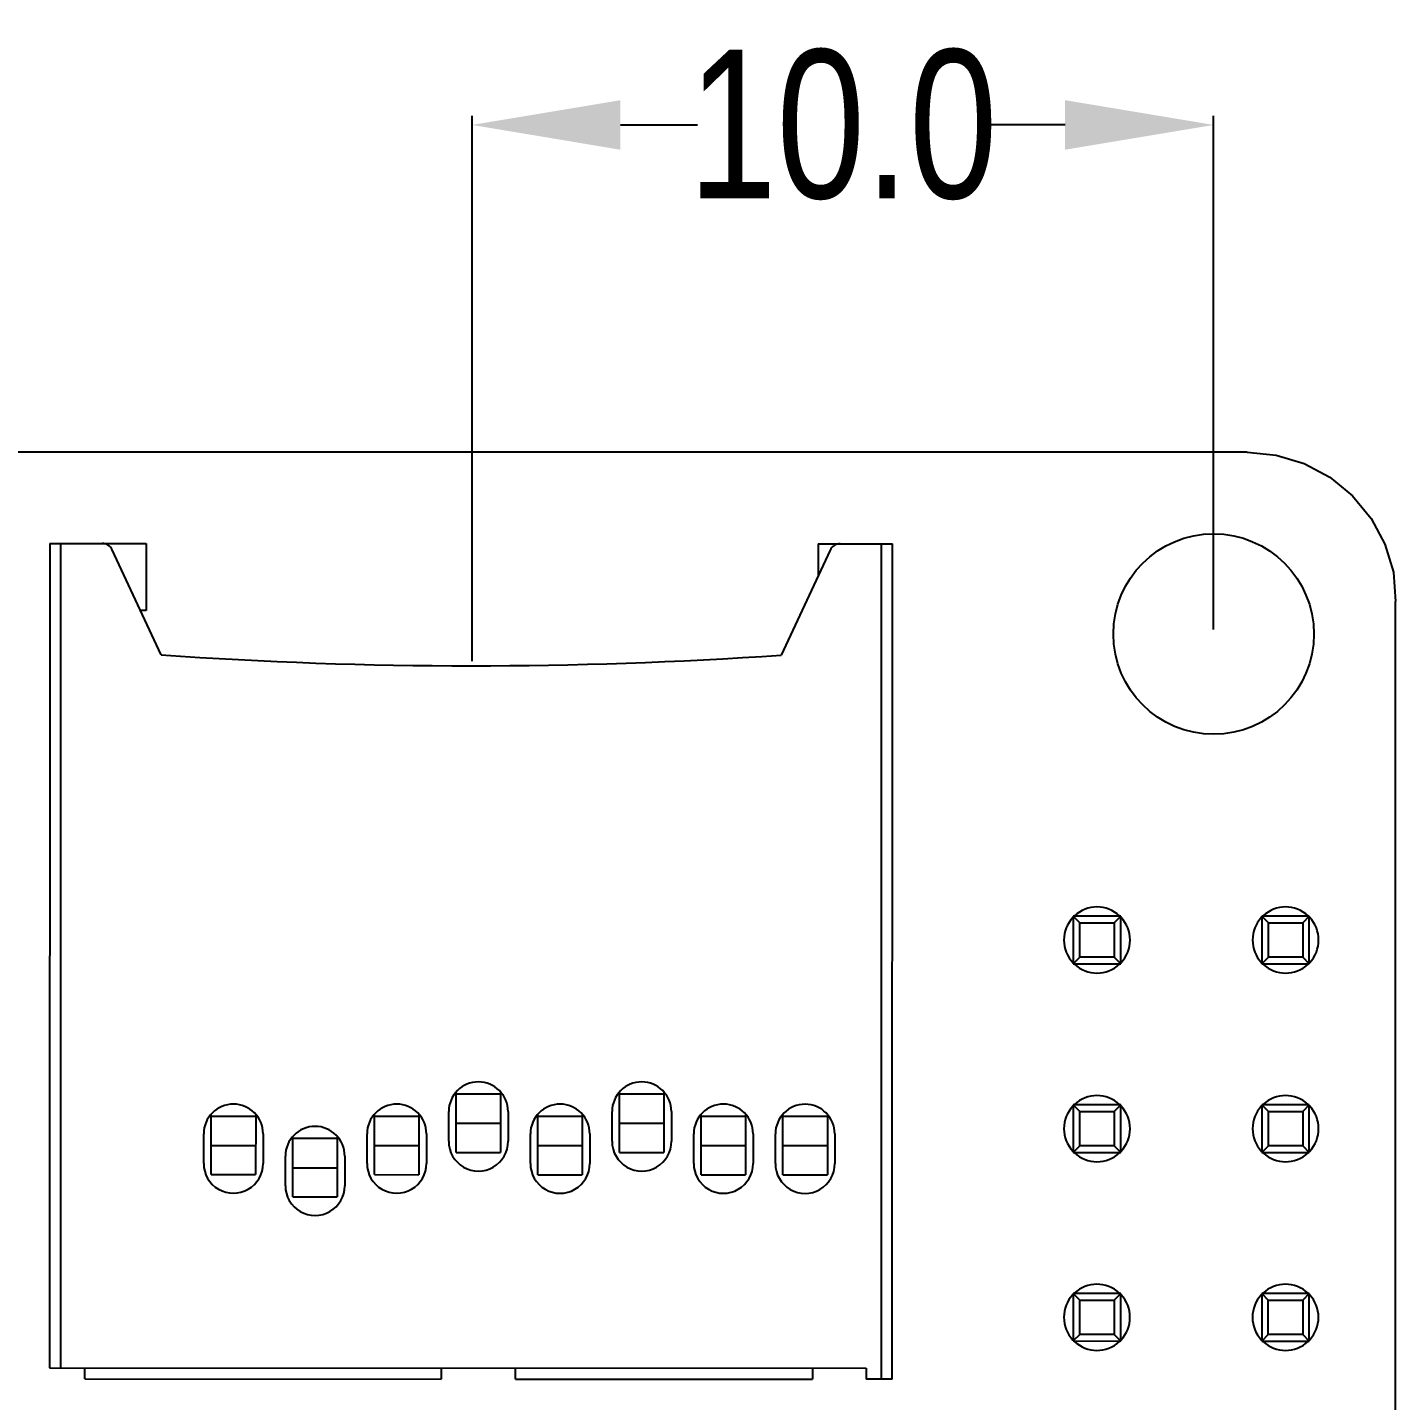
# Model space of a CAD drawing. Header units: inches. Extents: x -29 to 164, y -51 to 83.
# Drawn here: x 145.09 to 163.51, y 29.51 to 48 of the extents above; entities that cross this region are included whole.
import ezdxf

# ---------------------------------------------------------------- set-up
doc = ezdxf.new("R2010")
doc.units = ezdxf.units.IN
doc.header["$LTSCALE"] = 1.21
doc.header["$MEASUREMENT"] = 0
doc.header["$PDMODE"] = 3
doc.header["$PDSIZE"] = 0.3125
doc.layers.get('0').update_dxf_attribs({"linetype": 'CONTINUOUS'})
doc.layers.get('Defpoints').update_dxf_attribs({"linetype": 'CONTINUOUS'})
doc.layers.add('DIM', color=3, linetype='CONTINUOUS')
doc.styles.get("Standard").update_dxf_attribs({"font": 'txt', "width": 0.8})
doc.dimstyles.get("Standard").update_dxf_attribs({"dimtxt": 0.15625, "dimasz": 0.1875, "dimexe": 0.125, "dimexo": 0.0625, "dimgap": 0.09, "dimtad": 0, "dimtih": 1, "dimtoh": 1, "dimzin": 4, "dimdsep": 46, "dimtxsty": 'STANDARD', "dimblk": '_FILLED', "dimblk1": '_FILLED', "dimblk2": '_FILLED', "dimcen": 0.09, "dimazin": 1, "dimtp": 0.01, "dimtm": 0.01, "dimtfac": 1, "dimtofl": 0, "dimtmove": 0, "dimatfit": 3, "dimldrblk": '_FILLED', "dimfxl": 1, "dimtolj": 1, "dimtzin": 4, "dimarcsym": 0})

# ---------------------------------------------------------------- blocks, each defined once
blk = doc.blocks.new('_FILLED')
at = {"color": 0, "linetype": 'ByBlock'}
blk.add_solid([(0, 0), (-1, 0.1667), (-1, -0.1667)], dxfattribs=at)
blk = doc.blocks.new('*D20')
at = {"layer": 'Defpoints', "color": 0}
for p in [(151.075, 46.688), (161.064, 39.833), (151.075, 39.406)]:
    blk.add_point(p, dxfattribs=at)
at = {"layer": 'DIM', "color": 0, "lineweight": -2}
for p, q in [((151.075, 39.468), (151.075, 46.813)), ((161.064, 39.895), (161.064, 46.813)), ((153.075, 46.688), (154.113, 46.688)), ((159.064, 46.688), (158.026, 46.688))]:
    blk.add_line(p, q, dxfattribs=at)
at = {"layer": 'DIM', "color": 0, "lineweight": -2, "xscale": 2, "yscale": 2, "zscale": 2, "rotation": 180}
blk.add_blockref('_FILLED', (151.075, 46.688), dxfattribs=at)
at = {"layer": 'DIM', "color": 0, "lineweight": -2, "xscale": 2, "yscale": 2, "zscale": 2}
blk.add_blockref('_FILLED', (161.064, 46.688), dxfattribs=at)
at = {"layer": 'DIM', "color": 0, "insert": (156.07, 46.688), "char_height": 2, "attachment_point": 5}
blk.add_mtext('\\A1;10.0', dxfattribs=at)

msp = doc.modelspace()

# ---------------------------------------------------------------- linework, layer by layer
at = {"color": 7, "linetype": 'Continuous'}
for p, q in [((161.515, 42.283), (115.515, 42.283)), ((161.515, 42.283), (161.907, 42.244)), ((161.907, 42.244), (162.284, 42.13)), ((162.284, 42.13), (162.631, 41.944)), ((162.631, 41.944), (162.936, 41.694)), ((162.936, 41.694), (163.186, 41.389)), ((163.186, 41.389), (163.371, 41.042)), ((145.388, 41.052), (145.386, 29.953)), ((145.388, 41.052), (146.688, 41.052)), ((145.536, 29.953), (145.538, 41.052)), ((146.688, 41.052), (146.688, 40.152)), ((155.738, 41.05), (155.738, 40.621)), ((155.738, 41.05), (156.738, 41.05)), ((156.588, 41.05), (156.586, 29.8)), ((156.736, 29.8), (156.738, 41.05)), ((146.887, 39.552), (146.229, 40.966)), ((155.898, 40.964), (155.238, 39.55)), ((163.371, 41.042), (163.485, 40.665)), ((163.485, 40.665), (163.514, 40.273)), ((146.688, 40.152), (146.608, 40.152)), ((163.514, -5.727), (163.514, 40.273)), ((159.813, 36.033), (159.173, 36.034)), ((159.173, 36.034), (159.173, 35.394)), ((159.173, 36.034), (159.262, 35.945)), ((159.261, 35.482), (159.262, 35.945)), ((159.262, 35.945), (159.725, 35.945)), ((159.813, 36.033), (159.725, 35.945)), ((159.725, 35.945), (159.725, 35.482)), ((159.813, 35.393), (159.813, 36.033)), ((162.353, 36.033), (161.713, 36.033)), ((161.713, 36.033), (161.713, 35.393)), ((161.713, 36.033), (161.802, 35.945)), ((161.801, 35.481), (161.802, 35.945)), ((161.802, 35.945), (162.265, 35.945)), ((162.353, 36.033), (162.265, 35.945)), ((162.265, 35.945), (162.265, 35.481)), ((162.353, 35.393), (162.353, 36.033)), ((159.261, 35.482), (159.173, 35.394)), ((159.173, 35.394), (159.813, 35.393)), ((159.725, 35.482), (159.261, 35.482)), ((159.725, 35.482), (159.813, 35.393)), ((161.801, 35.481), (161.713, 35.393)), ((161.713, 35.393), (162.353, 35.393)), ((162.265, 35.481), (161.801, 35.481)), ((162.265, 35.481), (162.353, 35.393)), ((150.861, 32.853), (150.862, 33.664)), ((151.461, 33.663), (151.461, 32.853)), ((153.061, 32.853), (153.061, 33.663)), ((153.661, 33.663), (153.661, 32.853)), ((151.461, 33.638), (150.862, 33.638)), ((153.661, 33.638), (153.061, 33.638)), ((159.813, 33.493), (159.173, 33.494)), ((159.173, 33.494), (159.173, 32.854)), ((159.173, 33.494), (159.261, 33.405)), ((159.813, 33.493), (159.725, 33.405)), ((159.813, 32.853), (159.813, 33.493)), ((162.353, 33.493), (161.713, 33.493)), ((161.713, 33.493), (161.713, 32.853)), ((161.713, 33.493), (161.801, 33.405)), ((162.353, 33.493), (162.265, 33.405)), ((162.353, 32.853), (162.353, 33.493)), ((147.561, 32.554), (147.562, 33.364)), ((148.162, 33.339), (147.562, 33.339)), ((148.162, 33.364), (148.161, 32.554)), ((149.761, 32.554), (149.761, 33.364)), ((150.361, 33.339), (149.761, 33.339)), ((150.361, 33.364), (150.361, 32.553)), ((150.761, 33.003), (150.761, 33.403)), ((151.561, 33.403), (151.561, 33.003)), ((151.961, 32.553), (151.961, 33.364)), ((152.561, 33.338), (151.961, 33.338)), ((152.561, 33.363), (152.561, 32.553)), ((152.961, 33.003), (152.961, 33.403)), ((153.761, 33.403), (153.761, 33.003)), ((154.161, 32.553), (154.161, 33.363)), ((154.761, 33.338), (154.161, 33.338)), ((154.761, 33.363), (154.761, 32.553)), ((155.261, 32.552), (155.261, 33.363)), ((155.861, 33.337), (155.261, 33.338)), ((155.861, 33.362), (155.861, 32.552)), ((159.261, 33.405), (159.725, 33.405)), ((159.261, 32.942), (159.261, 33.405)), ((159.725, 33.405), (159.725, 32.942)), ((161.801, 33.405), (162.265, 33.405)), ((161.801, 32.941), (161.801, 33.405)), ((162.265, 33.405), (162.265, 32.941)), ((147.461, 32.704), (147.461, 33.104)), ((148.261, 33.104), (148.261, 32.704)), ((149.661, 32.704), (149.661, 33.104)), ((150.461, 33.103), (150.461, 32.703)), ((151.861, 32.703), (151.861, 33.103)), ((152.661, 33.103), (152.661, 32.703)), ((154.061, 32.703), (154.061, 33.103)), ((154.861, 33.103), (154.861, 32.703)), ((155.161, 32.702), (155.161, 33.102)), ((155.961, 33.102), (155.961, 32.702)), ((148.661, 32.254), (148.661, 33.064)), ((149.261, 33.039), (148.661, 33.039)), ((149.261, 33.064), (149.261, 32.254)), ((159.261, 32.942), (159.173, 32.854)), ((159.725, 32.942), (159.261, 32.942)), ((159.725, 32.942), (159.813, 32.853)), ((161.801, 32.941), (161.713, 32.853)), ((162.265, 32.941), (161.801, 32.941)), ((162.265, 32.941), (162.353, 32.853)), ((148.561, 32.404), (148.561, 32.804)), ((149.361, 32.804), (149.361, 32.404)), ((150.861, 32.853), (151.461, 32.853)), ((153.061, 32.853), (153.661, 32.853)), ((159.173, 32.854), (159.813, 32.853)), ((161.713, 32.853), (162.353, 32.853)), ((147.561, 32.554), (148.161, 32.554)), ((149.761, 32.554), (150.361, 32.553)), ((151.961, 32.553), (152.561, 32.553)), ((154.161, 32.553), (154.761, 32.553)), ((155.261, 32.552), (155.861, 32.552)), ((148.661, 32.254), (149.261, 32.254)), ((159.812, 30.953), (159.172, 30.954)), ((159.172, 30.954), (159.172, 30.314)), ((159.172, 30.954), (159.26, 30.865)), ((159.812, 30.953), (159.724, 30.865)), ((159.812, 30.313), (159.812, 30.953)), ((162.352, 30.953), (161.712, 30.953)), ((161.712, 30.953), (161.712, 30.313)), ((161.712, 30.953), (161.8, 30.865)), ((162.352, 30.953), (162.264, 30.865)), ((162.352, 30.313), (162.352, 30.953)), ((159.26, 30.865), (159.724, 30.865)), ((159.26, 30.402), (159.26, 30.865)), ((159.724, 30.865), (159.724, 30.402)), ((161.8, 30.865), (162.264, 30.865)), ((161.8, 30.401), (161.8, 30.865)), ((162.264, 30.865), (162.264, 30.401)), ((159.26, 30.402), (159.172, 30.314)), ((159.724, 30.402), (159.26, 30.402)), ((159.724, 30.402), (159.812, 30.313)), ((161.8, 30.401), (161.712, 30.313)), ((162.264, 30.401), (161.8, 30.401)), ((162.264, 30.401), (162.352, 30.313)), ((159.172, 30.314), (159.812, 30.313)), ((161.712, 30.313), (162.352, 30.313)), ((145.386, 29.953), (156.386, 29.95)), ((145.861, 29.803), (145.861, 29.953)), ((150.661, 29.952), (150.661, 29.802)), ((145.861, 29.803), (150.661, 29.802)), ((151.661, 29.801), (151.661, 29.951)), ((151.661, 29.801), (155.661, 29.801)), ((155.661, 29.951), (155.661, 29.801)), ((156.386, 29.95), (156.386, 29.8)), ((156.736, 29.8), (156.386, 29.8))]:
    msp.add_line(p, q, dxfattribs=at)
at = {"color": 40, "linetype": 'Continuous'}
for p, q in [((150.861, 33.246), (151.461, 33.246)), ((153.061, 33.245), (153.661, 33.245)), ((147.561, 32.947), (148.161, 32.946)), ((149.761, 32.946), (150.361, 32.946)), ((151.961, 32.946), (152.561, 32.946)), ((154.161, 32.945), (154.761, 32.945)), ((155.261, 32.945), (155.861, 32.945)), ((148.661, 32.646), (149.261, 32.646))]:
    msp.add_line(p, q, dxfattribs=at)
at = {"color": 7, "linetype": 'Continuous'}
msp.add_circle((161.064, 39.833), 1.35, dxfattribs=at)
for centre, radius, start, end in [((146.093, 40.902), 0.15, 24.988, 89.988), ((156.033, 40.9), 0.15, 89.988, 154.988), ((151.075, 99.404), 59.998, 265.99739, 273.97853), ((159.493, 35.713), 0.445, 46.8548, 133.1203), ((162.033, 35.713), 0.445, 46.8548, 133.1203), ((159.493, 35.713), 0.445, 136.534, 223.4753), ((159.493, 35.713), 0.445, 316.534, 43.4753), ((162.033, 35.713), 0.445, 136.534, 223.4753), ((162.033, 35.713), 0.445, 316.534, 43.4753), ((159.493, 35.713), 0.445, 226.8548, 313.1203), ((162.033, 35.713), 0.445, 226.8548, 313.1203), ((151.161, 33.403), 0.4, 359.988, 179.988), ((153.361, 33.403), 0.4, 359.988, 179.988), ((147.861, 33.104), 0.4, 359.988, 179.988), ((150.061, 33.104), 0.4, 359.988, 179.988), ((152.261, 33.103), 0.4, 359.988, 179.988), ((154.461, 33.103), 0.4, 359.988, 179.988), ((155.561, 33.102), 0.4, 359.988, 179.988), ((159.493, 33.173), 0.445, 136.534, 223.4753), ((159.493, 33.173), 0.445, 46.8548, 133.1203), ((159.493, 33.173), 0.445, 316.534, 43.4753), ((162.033, 33.173), 0.445, 136.534, 223.4753), ((162.033, 33.173), 0.445, 46.8548, 133.1203), ((162.033, 33.173), 0.445, 316.534, 43.4753), ((148.961, 32.804), 0.4, 359.988, 179.988), ((151.161, 33.003), 0.4, 179.988, 359.988), ((153.361, 33.003), 0.4, 179.988, 359.988), ((159.493, 33.173), 0.445, 226.8548, 313.1203), ((162.033, 33.173), 0.445, 226.8548, 313.1203), ((147.861, 32.704), 0.4, 179.988, 359.988), ((150.061, 32.704), 0.4, 179.988, 359.988), ((152.261, 32.703), 0.4, 179.988, 359.988), ((154.461, 32.703), 0.4, 179.988, 359.988), ((155.561, 32.702), 0.4, 179.988, 359.988), ((148.961, 32.404), 0.4, 179.988, 359.988), ((159.492, 30.633), 0.445, 46.8548, 133.1203), ((162.032, 30.633), 0.445, 46.8548, 133.1203), ((159.492, 30.633), 0.445, 136.534, 223.4753), ((159.492, 30.633), 0.445, 316.534, 43.4753), ((162.032, 30.633), 0.445, 136.534, 223.4753), ((162.032, 30.633), 0.445, 316.534, 43.4753), ((159.492, 30.633), 0.445, 226.8548, 313.1203), ((162.032, 30.633), 0.445, 226.8548, 313.1203)]:
    msp.add_arc(centre, radius, start, end, dxfattribs=at)

# ---------------------------------------------------------------- dimensions: what is measured, and where the dimension line sits
at = {"layer": 'DIM'}
dim = msp.add_linear_dim(base=(151.075, 46.688), p1=(161.064, 39.833), p2=(151.075, 39.406), dimstyle='STANDARD', override={"dimtxt": 2, "dimasz": 2, "dimtih": 0, "dimtoh": 0, "dimdec": 1, "dimzin": 0, "dimblk": '_FILLED', "dimcen": 0.198, "dimadec": 0, "dimazin": 0, "dimtp": 0, "dimtm": 0, "dimtdec": 4, "dimtzin": 0}, dxfattribs=at)
dim.commit()
dim.dimension.update_dxf_attribs({"geometry": '*D20', "text_midpoint": (156.07, 46.688)})

doc.saveas('drawing.dxf')
